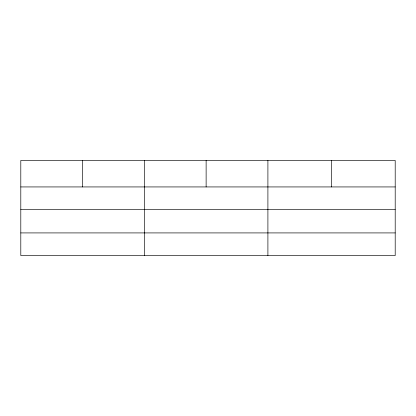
<?xml version="1.0" encoding="UTF-8"?>
<svg xmlns="http://www.w3.org/2000/svg" width="416" height="416" viewBox="0 0 416 416"><rect width="100%" height="100%" fill="white"/><g stroke="black" fill="none" stroke-linecap="round" stroke-linejoin="round"><path stroke-width="0.62" d="M395.2 209.586L395.2 160.436L20.8 160.436L20.8 255.564L395.2 255.564L395.2 209.586L20.8 209.586M20.8 186.935L395.2 186.935M20.8 232.918L395.2 232.918M331.552 160.436L331.552 186.935M267.904 160.436L267.904 255.564M206.128 160.436L206.128 186.935M144.352 160.436L144.352 255.564M82.576 160.436L82.576 186.935"/></g></svg>
